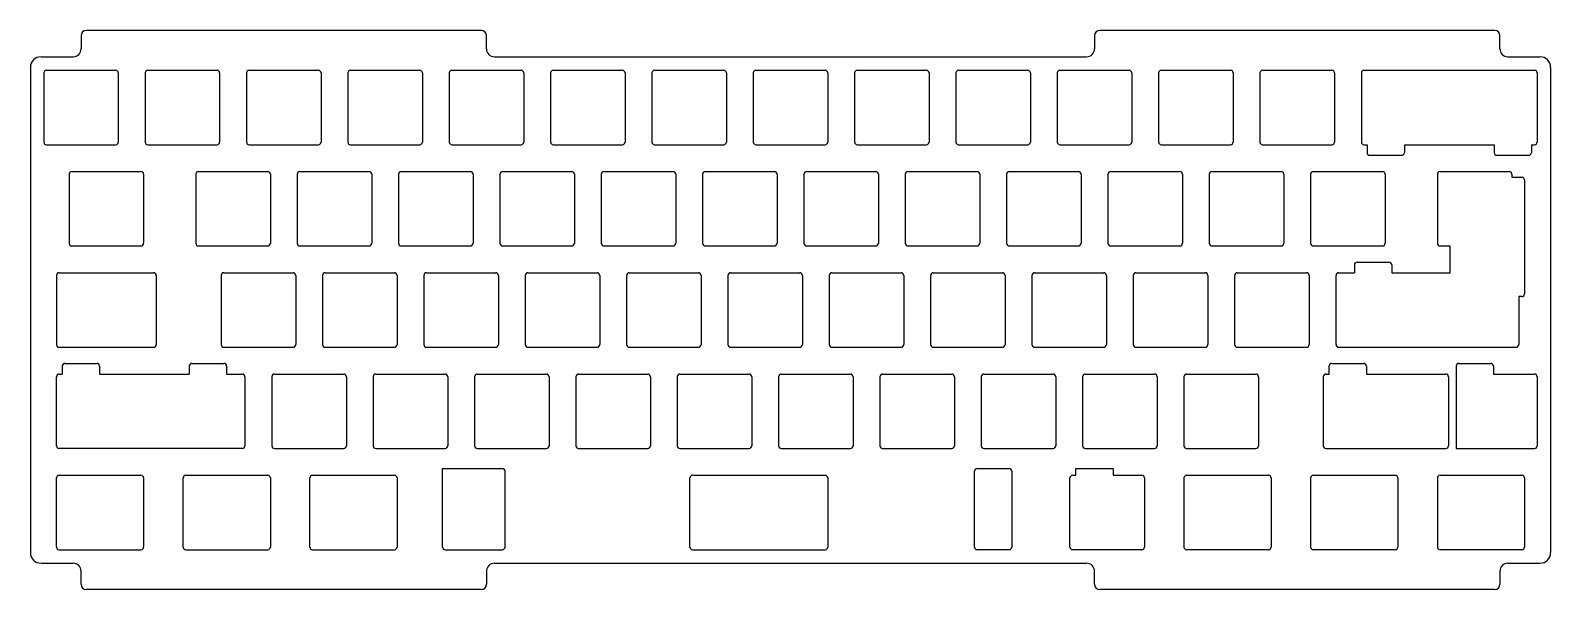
# Model space of a CAD drawing. Extents: x -143 to 143, y -53 to 53.
import ezdxf

# ---------------------------------------------------------------- set-up
doc = ezdxf.new("R2010")
doc.units = 0
doc.header["$MEASUREMENT"] = 0
doc.layers.get('0').update_dxf_attribs({"linetype": 'CONTINUOUS'})

# ---------------------------------------------------------------- blocks, each defined once
blk = doc.blocks.new('FACEFEAT')
at = {"color": 0}
for p, q in [((-133.35, 51.6), (-133.35, 49.125)), ((-58.15, 52.6), (-132.35, 52.6)), ((-57.15, 49.125), (-57.15, 51.6)), ((57.15, 51.6), (57.15, 49.125)), ((132.35, 52.6), (58.15, 52.6)), ((133.35, 49.125), (133.35, 51.6)), ((-140.875, 47.625), (-134.85, 47.625)), ((-55.65, 47.625), (55.65, 47.625)), ((134.85, 47.625), (140.875, 47.625)), ((-142.875, 45.625), (-142.875, -45.625)), ((-140.35, 44.6), (-140.35, 31.6)), ((-139.85, 45.1), (-126.85, 45.1)), ((-126.35, 44.6), (-126.35, 31.6)), ((-121.3, 44.6), (-121.3, 31.6)), ((-120.8, 45.1), (-107.8, 45.1)), ((-107.3, 44.6), (-107.3, 31.6)), ((-102.25, 44.6), (-102.25, 31.6)), ((-101.75, 45.1), (-88.75, 45.1)), ((-88.25, 44.6), (-88.25, 31.6)), ((-83.2, 44.6), (-83.2, 31.6)), ((-82.7, 45.1), (-69.7, 45.1)), ((-69.2, 44.6), (-69.2, 31.6)), ((-64.15, 44.6), (-64.15, 31.6)), ((-63.65, 45.1), (-50.65, 45.1)), ((-50.15, 44.6), (-50.15, 31.6)), ((-45.1, 44.6), (-45.1, 31.6)), ((-44.6, 45.1), (-31.6, 45.1)), ((-31.1, 44.6), (-31.1, 31.6)), ((-26.05, 44.6), (-26.05, 31.6)), ((-25.55, 45.1), (-12.55, 45.1)), ((-12.05, 44.6), (-12.05, 31.6)), ((-7, 44.6), (-7, 31.6)), ((-6.5, 45.1), (6.5, 45.1)), ((7, 44.6), (7, 31.6)), ((12.05, 44.6), (12.05, 31.6)), ((12.55, 45.1), (25.55, 45.1)), ((26.05, 44.6), (26.05, 31.6)), ((31.1, 44.6), (31.1, 31.6)), ((31.6, 45.1), (44.6, 45.1)), ((45.1, 44.6), (45.1, 31.6)), ((50.15, 44.6), (50.15, 31.6)), ((50.65, 45.1), (63.65, 45.1)), ((64.15, 44.6), (64.15, 31.6)), ((69.2, 44.6), (69.2, 31.6)), ((69.7, 45.1), (82.7, 45.1)), ((83.2, 44.6), (83.2, 31.6)), ((88.25, 44.6), (88.25, 31.6)), ((88.75, 45.1), (101.75, 45.1)), ((102.25, 44.6), (102.25, 31.6)), ((107.3, 44.6), (107.3, 31.6)), ((107.8, 45.1), (139.85, 45.1)), ((140.35, 44.6), (140.35, 31.6)), ((142.875, 45.625), (142.875, -45.625)), ((-139.85, 31.1), (-126.85, 31.1)), ((-120.8, 31.1), (-107.8, 31.1)), ((-101.75, 31.1), (-88.75, 31.1)), ((-82.7, 31.1), (-69.7, 31.1)), ((-63.65, 31.1), (-50.65, 31.1)), ((-44.6, 31.1), (-31.6, 31.1)), ((-25.55, 31.1), (-12.55, 31.1)), ((-6.5, 31.1), (6.5, 31.1)), ((12.55, 31.1), (25.55, 31.1)), ((31.6, 31.1), (44.6, 31.1)), ((50.65, 31.1), (63.65, 31.1)), ((69.7, 31.1), (82.7, 31.1)), ((88.75, 31.1), (101.75, 31.1)), ((107.8, 31.1), (108.387, 31.1)), ((108.387, 31.1), (108.387, 29.6)), ((108.887, 29.1), (114.887, 29.1)), ((115.387, 31.1), (132.263, 31.1)), ((115.387, 31.1), (115.387, 29.6)), ((132.263, 31.1), (132.263, 29.6)), ((132.763, 29.1), (138.763, 29.1)), ((139.263, 31.1), (139.85, 31.1)), ((139.263, 31.1), (139.263, 29.6)), ((-135.0875, 26.05), (-122.0875, 26.05)), ((-111.275, 26.05), (-98.275, 26.05)), ((-92.225, 26.05), (-79.225, 26.05)), ((-73.175, 26.05), (-60.175, 26.05)), ((-54.125, 26.05), (-41.125, 26.05)), ((-35.075, 26.05), (-22.075, 26.05)), ((-16.025, 26.05), (-3.025, 26.05)), ((3.025, 26.05), (16.025, 26.05)), ((22.075, 26.05), (35.075, 26.05)), ((41.125, 26.05), (54.125, 26.05)), ((60.175, 26.05), (73.175, 26.05)), ((79.225, 26.05), (92.225, 26.05)), ((98.275, 26.05), (111.275, 26.05)), ((122.0875, 26.05), (135.0875, 26.05)), ((-135.5875, 25.55), (-135.5875, 12.55)), ((-121.5875, 25.55), (-121.5875, 12.55)), ((-111.775, 25.55), (-111.775, 12.55)), ((-97.775, 25.55), (-97.775, 12.55)), ((-92.725, 25.55), (-92.725, 12.55)), ((-78.725, 25.55), (-78.725, 12.55)), ((-73.675, 25.55), (-73.675, 12.55)), ((-59.675, 25.55), (-59.675, 12.55)), ((-54.625, 25.55), (-54.625, 12.55)), ((-40.625, 25.55), (-40.625, 12.55)), ((-35.575, 25.55), (-35.575, 12.55)), ((-21.575, 25.55), (-21.575, 12.55)), ((-16.525, 25.55), (-16.525, 12.55)), ((-2.525, 25.55), (-2.525, 12.55)), ((2.525, 25.55), (2.525, 12.55)), ((16.525, 25.55), (16.525, 12.55)), ((21.575, 25.55), (21.575, 12.55)), ((35.575, 25.55), (35.575, 12.55)), ((40.625, 25.55), (40.625, 12.55)), ((54.625, 25.55), (54.625, 12.55)), ((59.675, 25.55), (59.675, 12.55)), ((73.675, 25.55), (73.675, 12.55)), ((78.725, 25.55), (78.725, 12.55)), ((92.725, 25.55), (92.725, 12.55)), ((97.775, 25.55), (97.775, 12.55)), ((111.775, 25.55), (111.775, 12.55)), ((121.5875, 25.55), (121.5875, 12.55)), ((135.5875, 25.55), (135.5875, 24.963)), ((135.5875, 24.963), (137.46875, 24.963)), ((137.96875, 24.463), (137.96875, 3.025)), ((-135.0875, 12.05), (-122.0875, 12.05)), ((-111.275, 12.05), (-98.275, 12.05)), ((-92.225, 12.05), (-79.225, 12.05)), ((-73.175, 12.05), (-60.175, 12.05)), ((-54.125, 12.05), (-41.125, 12.05)), ((-35.075, 12.05), (-22.075, 12.05)), ((-16.025, 12.05), (-3.025, 12.05)), ((3.025, 12.05), (16.025, 12.05)), ((22.075, 12.05), (35.075, 12.05)), ((41.125, 12.05), (54.125, 12.05)), ((60.175, 12.05), (73.175, 12.05)), ((79.225, 12.05), (92.225, 12.05)), ((98.275, 12.05), (111.275, 12.05)), ((122.0875, 12.05), (123.96875, 12.05)), ((123.96875, 7), (123.96875, 12.05)), ((106.50575, 9), (112.50575, 9)), ((-137.96875, 6.5), (-137.96875, -6.5)), ((-137.46875, 7), (-119.70625, 7)), ((-119.20625, 6.5), (-119.20625, -6.5)), ((-107.0125, 6.5), (-107.0125, -6.5)), ((-106.5125, 7), (-93.5125, 7)), ((-93.0125, 6.5), (-93.0125, -6.5)), ((-87.9625, 6.5), (-87.9625, -6.5)), ((-87.4625, 7), (-74.4625, 7)), ((-73.9625, 6.5), (-73.9625, -6.5)), ((-68.9125, 6.5), (-68.9125, -6.5)), ((-68.4125, 7), (-55.4125, 7)), ((-54.9125, 6.5), (-54.9125, -6.5)), ((-49.8625, 6.5), (-49.8625, -6.5)), ((-49.3625, 7), (-36.3625, 7)), ((-35.8625, 6.5), (-35.8625, -6.5)), ((-30.8125, 6.5), (-30.8125, -6.5)), ((-30.3125, 7), (-17.3125, 7)), ((-16.8125, 6.5), (-16.8125, -6.5)), ((-11.7625, 6.5), (-11.7625, -6.5)), ((-11.2625, 7), (1.7375, 7)), ((2.2375, 6.5), (2.2375, -6.5)), ((7.2875, 6.5), (7.2875, -6.5)), ((7.7875, 7), (20.7875, 7)), ((21.2875, 6.5), (21.2875, -6.5)), ((26.3375, 6.5), (26.3375, -6.5)), ((26.8375, 7), (39.8375, 7)), ((40.3375, 6.5), (40.3375, -6.5)), ((45.3875, 6.5), (45.3875, -6.5)), ((45.8875, 7), (58.8875, 7)), ((59.3875, 6.5), (59.3875, -6.5)), ((64.4375, 6.5), (64.4375, -6.5)), ((64.9375, 7), (77.9375, 7)), ((78.4375, 6.5), (78.4375, -6.5)), ((83.4875, 6.5), (83.4875, -6.5)), ((83.9875, 7), (96.9875, 7)), ((97.4875, 6.5), (97.4875, -6.5)), ((102.5375, -6.5), (102.5375, 6.5)), ((103.0375, 7), (106.00575, 7)), ((106.00575, 8.5), (106.00575, 7)), ((113.00575, 8.5), (113.00575, 7)), ((113.00575, 7), (123.96875, 7)), ((137.46875, 2.525), (136.88175, 2.525)), ((136.88175, 2.525), (136.88175, -6.5)), ((-137.46875, -7), (-119.70625, -7)), ((-106.5125, -7), (-93.5125, -7)), ((-87.4625, -7), (-74.4625, -7)), ((-68.4125, -7), (-55.4125, -7)), ((-49.3625, -7), (-36.3625, -7)), ((-30.3125, -7), (-17.3125, -7)), ((-11.2625, -7), (1.7375, -7)), ((7.7875, -7), (20.7875, -7)), ((26.8375, -7), (39.8375, -7)), ((45.8875, -7), (58.8875, -7)), ((64.9375, -7), (77.9375, -7)), ((83.9875, -7), (96.9875, -7)), ((103.0375, -7), (136.38175, -7)), ((-136.88175, -10.55), (-136.88175, -12.05)), ((-136.38175, -10.05), (-130.38175, -10.05)), ((-129.88175, -10.55), (-129.88175, -12.05)), ((-113.00575, -10.55), (-113.00575, -12.05)), ((-112.50575, -10.05), (-106.50575, -10.05)), ((-106.00575, -10.55), (-106.00575, -12.05)), ((101.24325, -12.05), (101.24325, -10.55)), ((101.74325, -10.05), (107.74325, -10.05)), ((108.24325, -10.55), (108.24325, -12.05)), ((125.11925, -10.55), (125.11925, -26.05)), ((125.61925, -10.05), (131.61925, -10.05)), ((132.11925, -10.55), (132.11925, -12.05)), ((-137.96875, -25.55), (-137.96875, -12.55)), ((-137.46875, -12.05), (-136.88175, -12.05)), ((-129.88175, -12.05), (-113.00575, -12.05)), ((-106.00575, -12.05), (-103.0375, -12.05)), ((-102.5375, -12.55), (-102.5375, -25.55)), ((-97.4875, -12.55), (-97.4875, -25.55)), ((-96.9875, -12.05), (-83.9875, -12.05)), ((-83.4875, -12.55), (-83.4875, -25.55)), ((-78.4375, -12.55), (-78.4375, -25.55)), ((-77.9375, -12.05), (-64.9375, -12.05)), ((-64.4375, -12.55), (-64.4375, -25.55)), ((-59.3875, -12.55), (-59.3875, -25.55)), ((-58.8875, -12.05), (-45.8875, -12.05)), ((-45.3875, -12.55), (-45.3875, -25.55)), ((-40.3375, -12.55), (-40.3375, -25.55)), ((-39.8375, -12.05), (-26.8375, -12.05)), ((-26.3375, -12.55), (-26.3375, -25.55)), ((-21.2875, -12.55), (-21.2875, -25.55)), ((-20.7875, -12.05), (-7.7875, -12.05)), ((-7.2875, -12.55), (-7.2875, -25.55)), ((-2.2375, -12.55), (-2.2375, -25.55)), ((-1.7375, -12.05), (11.2625, -12.05)), ((11.7625, -12.55), (11.7625, -25.55)), ((16.8125, -12.55), (16.8125, -25.55)), ((17.3125, -12.05), (30.3125, -12.05)), ((30.8125, -12.55), (30.8125, -25.55)), ((35.8625, -12.55), (35.8625, -25.55)), ((36.3625, -12.05), (49.3625, -12.05)), ((49.8625, -12.55), (49.8625, -25.55)), ((54.9125, -12.55), (54.9125, -25.55)), ((55.4125, -12.05), (68.4125, -12.05)), ((68.9125, -12.55), (68.9125, -25.55)), ((73.9625, -12.55), (73.9625, -25.55)), ((74.4625, -12.05), (87.4625, -12.05)), ((87.9625, -12.55), (87.9625, -25.55)), ((100.15625, -12.55), (100.15625, -25.55)), ((100.65625, -12.05), (101.24325, -12.05)), ((108.24325, -12.05), (123.18125, -12.05)), ((123.68125, -12.55), (123.68125, -25.55)), ((132.11925, -12.05), (139.85, -12.05)), ((140.35, -12.55), (140.35, -25.55)), ((-103.0375, -26.05), (-137.46875, -26.05)), ((-96.9875, -26.05), (-83.9875, -26.05)), ((-77.9375, -26.05), (-64.9375, -26.05)), ((-58.8875, -26.05), (-45.8875, -26.05)), ((-39.8375, -26.05), (-26.8375, -26.05)), ((-20.7875, -26.05), (-7.7875, -26.05)), ((-1.7375, -26.05), (11.2625, -26.05)), ((17.3125, -26.05), (30.3125, -26.05)), ((36.3625, -26.05), (49.3625, -26.05)), ((55.4125, -26.05), (68.4125, -26.05)), ((74.4625, -26.05), (87.4625, -26.05)), ((100.65625, -26.05), (123.18125, -26.05)), ((125.11925, -26.05), (139.85, -26.05)), ((-137.46875, -31.1), (-122.0875, -31.1)), ((-113.65625, -31.1), (-98.275, -31.1)), ((-89.84375, -31.1), (-74.4625, -31.1)), ((-65.40625, -29.825), (-54.15, -29.825)), ((-65.40625, -44.6), (-65.40625, -29.825)), ((-53.65, -44.6), (-53.65, -30.325)), ((-18.40625, -31.1), (6.5, -31.1)), ((34.59375, -44.6), (34.59375, -30.325)), ((35.09375, -29.825), (41.09375, -29.825)), ((41.59375, -30.325), (41.59375, -44.6)), ((53.03125, -31.1), (53.65, -31.1)), ((53.65, -31.1), (53.65, -29.825)), ((53.65, -29.825), (60.65, -29.825)), ((60.65, -29.825), (60.65, -31.1)), ((60.65, -31.1), (66.03125, -31.1)), ((74.4625, -31.1), (89.84375, -31.1)), ((98.275, -31.1), (113.65625, -31.1)), ((122.0875, -31.1), (137.46875, -31.1)), ((-137.96875, -44.6), (-137.96875, -31.6)), ((-121.5875, -31.6), (-121.5875, -44.6)), ((-114.15625, -44.6), (-114.15625, -31.6)), ((-97.775, -31.6), (-97.775, -44.6)), ((-90.34375, -44.6), (-90.34375, -31.6)), ((-73.9625, -31.6), (-73.9625, -44.6)), ((-18.90625, -44.6), (-18.90625, -31.6)), ((7, -31.6), (7, -44.6)), ((52.53125, -44.6), (52.53125, -31.6)), ((66.53125, -31.6), (66.53125, -44.6)), ((73.9625, -31.6), (73.9625, -44.6)), ((90.34375, -31.6), (90.34375, -44.6)), ((97.775, -31.6), (97.775, -44.6)), ((114.15625, -31.6), (114.15625, -44.6)), ((121.5875, -31.6), (121.5875, -44.6)), ((137.96875, -31.6), (137.96875, -44.6)), ((-137.46875, -45.1), (-122.0875, -45.1)), ((-113.65625, -45.1), (-98.275, -45.1)), ((-89.84375, -45.1), (-74.4625, -45.1)), ((-64.90625, -45.1), (-54.15, -45.1)), ((-18.40625, -45.1), (6.5, -45.1)), ((41.09375, -45.1), (35.09375, -45.1)), ((66.03125, -45.1), (53.03125, -45.1)), ((89.84375, -45.1), (74.4625, -45.1)), ((113.65625, -45.1), (98.275, -45.1)), ((137.46875, -45.1), (122.0875, -45.1)), ((-140.875, -47.625), (-134.85, -47.625)), ((-55.65, -47.625), (55.65, -47.625)), ((134.85, -47.625), (140.875, -47.625)), ((-133.35, -51.6), (-133.35, -49.125)), ((-57.15, -49.125), (-57.15, -51.6)), ((57.15, -51.6), (57.15, -49.125)), ((133.35, -49.125), (133.35, -51.6)), ((-58.15, -52.6), (-132.35, -52.6)), ((132.35, -52.6), (58.15, -52.6))]:
    blk.add_line(p, q, dxfattribs=at)
for centre, radius, start, end in [((-132.35, 51.6), 1, 90, 180), ((-58.15, 51.6), 1, 0, 90), ((58.15, 51.6), 1, 90, 180), ((132.35, 51.6), 1, 0, 90), ((-134.85, 49.125), 1.5, 270, 0), ((-55.65, 49.125), 1.5, 180, 270), ((55.65, 49.125), 1.5, 270, 0), ((134.85, 49.125), 1.5, 180, 270), ((-140.875, 45.625), 2, 90, 180), ((140.875, 45.625), 2, 0, 90), ((-139.85, 44.6), 0.5, 90, 180), ((-126.85, 44.6), 0.5, 0, 90), ((-120.8, 44.6), 0.5, 90, 180), ((-107.8, 44.6), 0.5, 0, 90), ((-101.75, 44.6), 0.5, 90, 180), ((-88.75, 44.6), 0.5, 0, 90), ((-82.7, 44.6), 0.5, 90, 180), ((-69.7, 44.6), 0.5, 0, 90), ((-63.65, 44.6), 0.5, 90, 180), ((-50.65, 44.6), 0.5, 0, 90), ((-44.6, 44.6), 0.5, 90, 180), ((-31.6, 44.6), 0.5, 0, 90), ((-25.55, 44.6), 0.5, 90, 180), ((-12.55, 44.6), 0.5, 0, 90), ((-6.5, 44.6), 0.5, 90, 180), ((6.5, 44.6), 0.5, 0, 90), ((12.55, 44.6), 0.5, 90, 180), ((25.55, 44.6), 0.5, 0, 90), ((31.6, 44.6), 0.5, 90, 180), ((44.6, 44.6), 0.5, 0, 90), ((50.65, 44.6), 0.5, 90, 180), ((63.65, 44.6), 0.5, 0, 90), ((69.7, 44.6), 0.5, 90, 180), ((82.7, 44.6), 0.5, 0, 90), ((88.75, 44.6), 0.5, 90, 180), ((101.75, 44.6), 0.5, 0, 90), ((107.8, 44.6), 0.5, 90, 180), ((139.85, 44.6), 0.5, 0, 90), ((-139.85, 31.6), 0.5, 180, 270), ((-126.85, 31.6), 0.5, 270, 0), ((-120.8, 31.6), 0.5, 180, 270), ((-107.8, 31.6), 0.5, 270, 0), ((-101.75, 31.6), 0.5, 180, 270), ((-88.75, 31.6), 0.5, 270, 0), ((-82.7, 31.6), 0.5, 180, 270), ((-69.7, 31.6), 0.5, 270, 0), ((-63.65, 31.6), 0.5, 180, 270), ((-50.65, 31.6), 0.5, 270, 0), ((-44.6, 31.6), 0.5, 180, 270), ((-31.6, 31.6), 0.5, 270, 0), ((-25.55, 31.6), 0.5, 180, 270), ((-12.55, 31.6), 0.5, 270, 0), ((-6.5, 31.6), 0.5, 180, 270), ((6.5, 31.6), 0.5, 270, 0), ((12.55, 31.6), 0.5, 180, 270), ((25.55, 31.6), 0.5, 270, 0), ((31.6, 31.6), 0.5, 180, 270), ((44.6, 31.6), 0.5, 270, 0), ((50.65, 31.6), 0.5, 180, 270), ((63.65, 31.6), 0.5, 270, 0), ((69.7, 31.6), 0.5, 180, 270), ((82.7, 31.6), 0.5, 270, 0), ((88.75, 31.6), 0.5, 180, 270), ((101.75, 31.6), 0.5, 270, 0), ((107.8, 31.6), 0.5, 180, 270), ((139.85, 31.6), 0.5, 270, 0), ((108.887, 29.6), 0.5, 180, 270), ((114.887, 29.6), 0.5, 270, 0), ((132.763, 29.6), 0.5, 180, 270), ((138.763, 29.6), 0.5, 270, 0), ((-135.0875, 25.55), 0.5, 90, 180), ((-122.0875, 25.55), 0.5, 0, 90), ((-111.275, 25.55), 0.5, 90, 180), ((-98.275, 25.55), 0.5, 0, 90), ((-92.225, 25.55), 0.5, 90, 180), ((-79.225, 25.55), 0.5, 0, 90), ((-73.175, 25.55), 0.5, 90, 180), ((-60.175, 25.55), 0.5, 0, 90), ((-54.125, 25.55), 0.5, 90, 180), ((-41.125, 25.55), 0.5, 0, 90), ((-35.075, 25.55), 0.5, 90, 180), ((-22.075, 25.55), 0.5, 0, 90), ((-16.025, 25.55), 0.5, 90, 180), ((-3.025, 25.55), 0.5, 0, 90), ((3.025, 25.55), 0.5, 90, 180), ((16.025, 25.55), 0.5, 0, 90), ((22.075, 25.55), 0.5, 90, 180), ((35.075, 25.55), 0.5, 0, 90), ((41.125, 25.55), 0.5, 90, 180), ((54.125, 25.55), 0.5, 0, 90), ((60.175, 25.55), 0.5, 90, 180), ((73.175, 25.55), 0.5, 0, 90), ((79.225, 25.55), 0.5, 90, 180), ((92.225, 25.55), 0.5, 0, 90), ((98.275, 25.55), 0.5, 90, 180), ((111.275, 25.55), 0.5, 0, 90), ((122.0875, 25.55), 0.5, 90, 180), ((135.0875, 25.55), 0.5, 0, 90), ((137.46875, 24.463), 0.5, 0, 90), ((-135.0875, 12.55), 0.5, 180, 270), ((-122.0875, 12.55), 0.5, 270, 0), ((-111.275, 12.55), 0.5, 180, 270), ((-98.275, 12.55), 0.5, 270, 0), ((-92.225, 12.55), 0.5, 180, 270), ((-79.225, 12.55), 0.5, 270, 0), ((-73.175, 12.55), 0.5, 180, 270), ((-60.175, 12.55), 0.5, 270, 0), ((-54.125, 12.55), 0.5, 180, 270), ((-41.125, 12.55), 0.5, 270, 0), ((-35.075, 12.55), 0.5, 180, 270), ((-22.075, 12.55), 0.5, 270, 0), ((-16.025, 12.55), 0.5, 180, 270), ((-3.025, 12.55), 0.5, 270, 0), ((3.025, 12.55), 0.5, 180, 270), ((16.025, 12.55), 0.5, 270, 0), ((22.075, 12.55), 0.5, 180, 270), ((35.075, 12.55), 0.5, 270, 0), ((41.125, 12.55), 0.5, 180, 270), ((54.125, 12.55), 0.5, 270, 0), ((60.175, 12.55), 0.5, 180, 270), ((73.175, 12.55), 0.5, 270, 0), ((79.225, 12.55), 0.5, 180, 270), ((92.225, 12.55), 0.5, 270, 0), ((98.275, 12.55), 0.5, 180, 270), ((111.275, 12.55), 0.5, 270, 0), ((122.0875, 12.55), 0.5, 180, 270), ((106.50575, 8.5), 0.5, 90, 180), ((112.50575, 8.5), 0.5, 0, 90), ((-137.46875, 6.5), 0.5, 90, 180), ((-119.70625, 6.5), 0.5, 0, 90), ((-106.5125, 6.5), 0.5, 90, 180), ((-93.5125, 6.5), 0.5, 0, 90), ((-87.4625, 6.5), 0.5, 90, 180), ((-74.4625, 6.5), 0.5, 0, 90), ((-68.4125, 6.5), 0.5, 90, 180), ((-55.4125, 6.5), 0.5, 0, 90), ((-49.3625, 6.5), 0.5, 90, 180), ((-36.3625, 6.5), 0.5, 0, 90), ((-30.3125, 6.5), 0.5, 90, 180), ((-17.3125, 6.5), 0.5, 0, 90), ((-11.2625, 6.5), 0.5, 90, 180), ((1.7375, 6.5), 0.5, 0, 90), ((7.7875, 6.5), 0.5, 90, 180), ((20.7875, 6.5), 0.5, 0, 90), ((26.8375, 6.5), 0.5, 90, 180), ((39.8375, 6.5), 0.5, 0, 90), ((45.8875, 6.5), 0.5, 90, 180), ((58.8875, 6.5), 0.5, 0, 90), ((64.9375, 6.5), 0.5, 90, 180), ((77.9375, 6.5), 0.5, 0, 90), ((83.9875, 6.5), 0.5, 90, 180), ((96.9875, 6.5), 0.5, 0, 90), ((103.0375, 6.5), 0.5, 90, 180), ((137.46875, 3.025), 0.5, 270, 0), ((-137.46875, -6.5), 0.5, 180, 270), ((-119.70625, -6.5), 0.5, 270, 0), ((-106.5125, -6.5), 0.5, 180, 270), ((-93.5125, -6.5), 0.5, 270, 0), ((-87.4625, -6.5), 0.5, 180, 270), ((-74.4625, -6.5), 0.5, 270, 0), ((-68.4125, -6.5), 0.5, 180, 270), ((-55.4125, -6.5), 0.5, 270, 0), ((-49.3625, -6.5), 0.5, 180, 270), ((-36.3625, -6.5), 0.5, 270, 0), ((-30.3125, -6.5), 0.5, 180, 270), ((-17.3125, -6.5), 0.5, 270, 0), ((-11.2625, -6.5), 0.5, 180, 270), ((1.7375, -6.5), 0.5, 270, 0), ((7.7875, -6.5), 0.5, 180, 270), ((20.7875, -6.5), 0.5, 270, 0), ((26.8375, -6.5), 0.5, 180, 270), ((39.8375, -6.5), 0.5, 270, 0), ((45.8875, -6.5), 0.5, 180, 270), ((58.8875, -6.5), 0.5, 270, 0), ((64.9375, -6.5), 0.5, 180, 270), ((77.9375, -6.5), 0.5, 270, 0), ((83.9875, -6.5), 0.5, 180, 270), ((96.9875, -6.5), 0.5, 270, 0), ((103.0375, -6.5), 0.5, 180, 270), ((136.38175, -6.5), 0.5, 270, 0), ((-136.38175, -10.55), 0.5, 90, 180), ((-130.38175, -10.55), 0.5, 0, 90), ((-112.50575, -10.55), 0.5, 90, 180), ((-106.50575, -10.55), 0.5, 0, 90), ((101.74325, -10.55), 0.5, 90, 180), ((107.74325, -10.55), 0.5, 0, 90), ((125.61925, -10.55), 0.5, 90, 180), ((131.61925, -10.55), 0.5, 0, 90), ((-137.46875, -12.55), 0.5, 90, 180), ((-103.0375, -12.55), 0.5, 0, 90), ((-96.9875, -12.55), 0.5, 90, 180), ((-83.9875, -12.55), 0.5, 0, 90), ((-77.9375, -12.55), 0.5, 90, 180), ((-64.9375, -12.55), 0.5, 0, 90), ((-58.8875, -12.55), 0.5, 90, 180), ((-45.8875, -12.55), 0.5, 0, 90), ((-39.8375, -12.55), 0.5, 90, 180), ((-26.8375, -12.55), 0.5, 0, 90), ((-20.7875, -12.55), 0.5, 90, 180), ((-7.7875, -12.55), 0.5, 0, 90), ((-1.7375, -12.55), 0.5, 90, 180), ((11.2625, -12.55), 0.5, 0, 90), ((17.3125, -12.55), 0.5, 90, 180), ((30.3125, -12.55), 0.5, 0, 90), ((36.3625, -12.55), 0.5, 90, 180), ((49.3625, -12.55), 0.5, 0, 90), ((55.4125, -12.55), 0.5, 90, 180), ((68.4125, -12.55), 0.5, 0, 90), ((74.4625, -12.55), 0.5, 90, 180), ((87.4625, -12.55), 0.5, 0, 90), ((100.65625, -12.55), 0.5, 90, 180), ((123.18125, -12.55), 0.5, 0, 90), ((139.85, -12.55), 0.5, 0, 90), ((-137.46875, -25.55), 0.5, 180, 270), ((-103.0375, -25.55), 0.5, 270, 0), ((-96.9875, -25.55), 0.5, 180, 270), ((-83.9875, -25.55), 0.5, 270, 0), ((-77.9375, -25.55), 0.5, 180, 270), ((-64.9375, -25.55), 0.5, 270, 0), ((-58.8875, -25.55), 0.5, 180, 270), ((-45.8875, -25.55), 0.5, 270, 0), ((-39.8375, -25.55), 0.5, 180, 270), ((-26.8375, -25.55), 0.5, 270, 0), ((-20.7875, -25.55), 0.5, 180, 270), ((-7.7875, -25.55), 0.5, 270, 0), ((-1.7375, -25.55), 0.5, 180, 270), ((11.2625, -25.55), 0.5, 270, 0), ((17.3125, -25.55), 0.5, 180, 270), ((30.3125, -25.55), 0.5, 270, 0), ((36.3625, -25.55), 0.5, 180, 270), ((49.3625, -25.55), 0.5, 270, 0), ((55.4125, -25.55), 0.5, 180, 270), ((68.4125, -25.55), 0.5, 270, 0), ((74.4625, -25.55), 0.5, 180, 270), ((87.4625, -25.55), 0.5, 270, 0), ((100.65625, -25.55), 0.5, 180, 270), ((123.18125, -25.55), 0.5, 270, 0), ((139.85, -25.55), 0.5, 270, 0), ((-137.46875, -31.6), 0.5, 90, 180), ((-122.0875, -31.6), 0.5, 0, 90), ((-113.65625, -31.6), 0.5, 90, 180), ((-98.275, -31.6), 0.5, 0, 90), ((-89.84375, -31.6), 0.5, 90, 180), ((-74.4625, -31.6), 0.5, 0, 90), ((-54.15, -30.325), 0.5, 0, 90), ((-18.40625, -31.6), 0.5, 90, 180), ((6.5, -31.6), 0.5, 0, 90), ((35.09375, -30.325), 0.5, 90, 180), ((41.09375, -30.325), 0.5, 0, 90), ((53.03125, -31.6), 0.5, 90, 180), ((66.03125, -31.6), 0.5, 0, 90), ((74.4625, -31.6), 0.5, 90, 180), ((89.84375, -31.6), 0.5, 0, 90), ((98.275, -31.6), 0.5, 90, 180), ((113.65625, -31.6), 0.5, 0, 90), ((122.0875, -31.6), 0.5, 90, 180), ((137.46875, -31.6), 0.5, 0, 90), ((-140.875, -45.625), 2, 180, 270), ((-137.46875, -44.6), 0.5, 180, 270), ((-122.0875, -44.6), 0.5, 270, 0), ((-113.65625, -44.6), 0.5, 180, 270), ((-98.275, -44.6), 0.5, 270, 0), ((-89.84375, -44.6), 0.5, 180, 270), ((-74.4625, -44.6), 0.5, 270, 0), ((-64.90625, -44.6), 0.5, 180, 270), ((-54.15, -44.6), 0.5, 270, 0), ((-18.40625, -44.6), 0.5, 180, 270), ((6.5, -44.6), 0.5, 270, 0), ((35.09375, -44.6), 0.5, 180, 270), ((41.09375, -44.6), 0.5, 270, 0), ((53.03125, -44.6), 0.5, 180, 270), ((66.03125, -44.6), 0.5, 270, 0), ((74.4625, -44.6), 0.5, 180, 270), ((89.84375, -44.6), 0.5, 270, 0), ((98.275, -44.6), 0.5, 180, 270), ((113.65625, -44.6), 0.5, 270, 0), ((122.0875, -44.6), 0.5, 180, 270), ((137.46875, -44.6), 0.5, 270, 0), ((140.875, -45.625), 2, 270, 0), ((-134.85, -49.125), 1.5, 0, 90), ((-55.65, -49.125), 1.5, 90, 180), ((55.65, -49.125), 1.5, 0, 90), ((134.85, -49.125), 1.5, 90, 180), ((-132.35, -51.6), 1, 180, 270), ((-58.15, -51.6), 1, 270, 0), ((58.15, -51.6), 1, 180, 270), ((132.35, -51.6), 1, 270, 0)]:
    blk.add_arc(centre, radius, start, end, dxfattribs=at)

msp = doc.modelspace()

# ---------------------------------------------------------------- block references
at = {"color": 0}
msp.add_blockref('FACEFEAT', (0, 0), dxfattribs=at)

doc.saveas('drawing.dxf')
